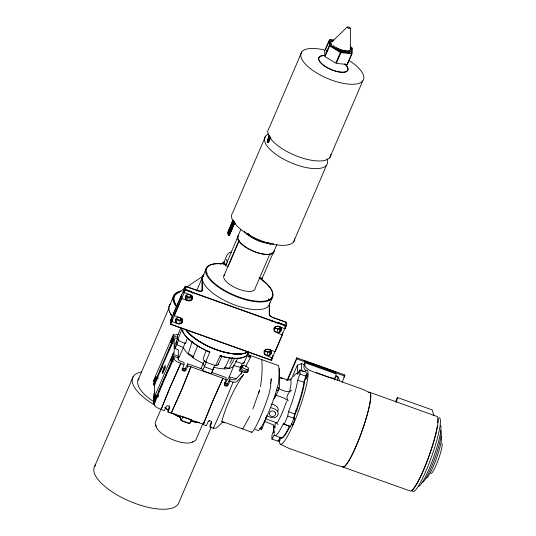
<?xml version="1.0" encoding="UTF-8"?>
<svg xmlns="http://www.w3.org/2000/svg" width="536" height="536" viewBox="0 0 536 536"><rect width="100%" height="100%" fill="white"/><g stroke="black" fill="none" stroke-linecap="round" stroke-linejoin="round"><path stroke-width="0.8" d="M305.835 370.497A8.141 3.384 23.6 0 1 303.972 367.408L304.073 364.513L301.466 363.582L301.446 370.765L303.791 371.602M350.323 49.131L350.531 28.22L348.882 27.014L347.221 27.035L331.864 41.882L332.923 41.212M222.681 421.812A364.782 140.05 23.2 0 1 216.665 427.802A4.951 1.903 23.2 0 1 214.233 428.103A1.829 0.704 23.2 0 0 213.288 428.264L210.099 427.125L211.821 422.147L211.144 421.182L209.971 420.76L208.759 421.048L207.961 421.933L206.313 425.772L203.178 424.646L212.618 401.477L222.949 378.248L190.917 366.792L181.47 390.342L171.145 413.196L168.002 412.07L169.651 408.238L169.724 407.092L169.048 406.127L167.875 405.712L166.663 406L164.217 410.717L158.958 408.459A4.951 1.903 23.2 0 1 154.355 404.767L154.361 403.829L153.497 403.521L153.51 402.134L155.869 395.561L158.066 396.352M154.951 400.975L153.517 400.459L153.524 399.079L173.296 353.057L174.153 353.365L174.227 339.208L173.369 338.899L173.376 337.513L177.684 339.054M154.395 397.719L154.462 385.23L153.597 384.922L153.604 383.535L155.963 376.962L158.167 377.746M168.002 412.07L168.016 409.852L169.664 405.98M170.636 320.729L170.616 324.267L271.223 360.239M161.081 409.598L170.522 386.242L180.853 363.194L178.729 362.437A4.951 1.903 23.2 0 1 174.126 358.745L174.133 357.807L173.269 357.499L173.275 356.112L178.307 357.914L178.3 359.308A2.734 1.052 23.2 0 0 180.84 361.344L183.995 362.47L183.989 364.694L182.267 369.673L182.944 370.644L184.116 371.059L185.329 370.771L186.126 369.887L187.774 366.048L187.788 363.83L202.092 368.942L202.668 370.624L211.191 373.672L211.787 372.413L226.091 377.525L226.085 379.749L224.363 384.727L225.04 385.692L226.205 386.114L227.425 385.826L228.222 384.935L229.87 381.103L229.884 378.878L230.949 379.26A4.992 1.916 23.2 0 0 235.351 379.448A362.115 139.025 23.2 0 0 240.945 373.605L242.151 371.917L239.163 370.845L242.453 363.234M173.128 361.8L170.93 361.009L170.93 360.493L173.282 354.443L173.296 353.057M173.229 343.201L171.024 342.41L171.024 341.894L173.383 335.838L173.389 334.451L174.234 334.752A2.285 0.878 23.2 0 0 176.257 334.826A4.951 1.903 23.2 0 1 178.166 334.417M171.145 413.196L181.47 390.154L190.917 366.792M171.661 317.781L170.508 320.468L170.488 323.999C172.418 322.27 171.52 311.979 171.855 321.486L178.877 324.072L181.101 323.59L182.562 321.995L182.675 319.918L181.409 318.19L174.113 315.563L174.133 312.026L181.543 294.767L181.738 298.472L188.766 301.065L190.984 300.582L192.444 298.981L192.565 296.904L191.292 295.175L183.995 292.549L184.016 289.018L185.168 286.331L185.155 289.869L183.995 292.549M174.321 315.731L174.133 312.026M177.684 357.787L178.314 356.239L178.347 349.914L175.024 348.467L175.044 344.702L177.644 338.752M175.674 321.459L175.821 319.49L177.181 317.955L179.259 317.399L178.743 317.312A3.839 3.504 0.3 0 0 175.614 319.51A3.839 3.504 0.3 0 0 176.27 323.061L176.786 323.154L175.674 321.459L175.687 319.342M176.786 323.154L176.806 319.617L176.063 318.491M176.766 340.916L176.746 344.641L175.024 348.467M180.049 323.69L180.069 320.153L181.831 319.128L181.811 322.659L180.049 323.69L176.786 323.248M170.522 386.429L180.853 363.194M174.113 315.563L181.53 298.304L181.543 294.767M182.267 369.673L182.274 368.165M181.811 322.659L182.582 319.469M182.944 370.644L182.957 368.373L184.123 368.788L185.342 368.507L187.788 363.83M184.21 292.723L184.216 290.485M184.116 371.059L184.123 368.788M185.556 298.452L185.711 296.482L187.064 294.947L189.141 294.391L188.625 294.298A3.839 3.504 0.3 0 0 185.496 296.502A3.839 3.504 0.3 0 0 186.16 300.053L186.669 300.14L185.556 298.452L185.57 296.328M185.329 370.771L185.342 368.507M186.669 300.14L186.689 296.609L185.945 295.477M192.471 296.455L191.7 299.651L189.932 300.676L187.841 300.562L187.861 297.024L186.689 296.515L188.786 297.339M189.932 300.676L189.952 297.145L191.714 296.113L191.7 299.651M203.178 424.646L212.618 401.297L222.949 378.248M210.099 427.125L210.112 424.901L211.486 421.678M224.363 384.727L224.37 382.463L225.053 383.421L226.219 383.843L227.438 383.562L229.884 378.878M225.04 385.692L225.053 383.421M226.205 386.114L226.219 383.843M227.425 385.826L227.438 383.562M272.683 355.321C274.177 360.56 266.499 354.986 264.737 353.968L264.215 350.705M264.737 353.968L264.757 350.437L267.551 351.971L265.394 351.281L264.55 350.129M267.531 355.603L269.608 355.046L270.961 353.512L271.109 351.542L269.997 349.847L270.512 350.122A3.839 3.504 0.3 0 1 271.169 353.68A3.839 3.504 0.3 0 1 268.04 355.877L267.531 355.603L267.544 352.065L269.621 351.516L270.526 350.49M269.293 304.488L269.24 314.217A4.744 1.822 23.2 0 0 273.655 317.748L286.07 322.19L286.05 325.727L185.443 289.748L185.463 286.217L197.878 290.659A4.744 1.822 23.2 0 0 202.313 290.284L202.374 278.934A35.939 13.795 23.2 0 1 203.358 275.745M269.427 303.135L269.374 314.485A4.522 1.735 23.2 0 0 273.568 317.848L285.99 322.29M269.608 355.046L269.621 351.516M270.961 353.512L270.975 350.685M271.531 358.008L271.518 360.125L272.67 357.438M282.566 333.017C283.557 337.044 276.074 331.844 274.62 330.96L274.097 327.697M274.043 431.319L274.03 433.323L273.548 425.839L273.903 427.963L273.3 426.053A24.79 3.672 -70.3 0 0 274.191 426.408M274.62 330.96L274.64 327.422L277.434 328.963L276 328.501M277.413 332.588L279.49 332.039L280.844 330.498L280.991 328.535L279.886 326.839L280.395 327.114A3.839 3.504 0.3 0 1 281.052 330.665A3.839 3.504 0.3 0 1 277.923 332.869L277.413 332.588L277.434 329.057L279.511 328.501L280.408 327.476M279.49 332.039L279.511 328.501M280.844 330.498L280.857 327.67M282.345 334.451L282.351 332.957M284.83 326.464L284.837 324.977M277.413 332.682L275.263 331.992L273.99 330.263L274.11 328.186L275.571 326.585L277.789 326.102L284.817 328.695L285.031 327.262M286.197 322.458L286.177 325.995L285.025 328.675M287.537 380.393L296.763 358.912L296.77 357.8L344.762 374.959L344.755 376.071L342.115 382.208M304.857 362.691L304.843 365.391A8.134 3.122 23.2 0 0 312.401 371.448L328.401 377.17A8.134 3.122 23.2 0 0 335.992 376.527L336.005 373.833L304.857 362.691L304.073 364.513M347.435 62.792L347.422 64.36L352.038 53.62L352.065 48.146L351.408 49.681M279.685 438.22L279.671 441.048L280.395 437.798M337.573 380.486L337.827 376.587L335.871 375.89M273.4 252.208L261.87 279.055A19.665 7.551 23.2 0 0 261.595 277.869M251.806 432.311L221.83 421.323C226.4 404.794 233.937 388.774 243.525 374.53A364.782 140.05 23.2 0 1 236.436 381.779A4.951 1.903 23.2 0 1 234.004 382.081A1.829 0.704 23.2 0 0 233.06 382.242L229.87 381.103M396.64 401.96L397.39 397.491L432.157 409.919L433.852 415.5M260.436 386.784C261.856 377.9 262.566 368.828 261.803 359.844A8.141 1.206 -70.3 0 0 261.36 359.462L247.531 354.477M275.042 396.272A23.731 3.518 -70.3 0 1 274.177 398.838L278.345 390.69L279.584 386.027L279.336 368.587M284.093 424.499A38.652 5.729 -70.3 0 0 287.718 416.063L288.562 411.548A32.877 4.871 -70.3 0 0 297.654 380.285L299.946 374.034A38.652 5.729 -70.3 0 0 299.966 369.94L306.156 372.152A38.652 5.729 -70.3 0 1 306.13 376.245L303.986 382.108A33.225 4.925 -70.3 0 1 294.693 414.04L293.902 418.274A38.652 5.729 -70.3 0 1 290.278 426.71L283.276 423.855A32.877 4.871 -70.3 0 1 274.285 434.696L272.007 439.071L278.197 441.282L280.328 437.182A33.225 4.925 -70.3 0 0 289.514 426.107L290.278 426.71M277.936 411.413C279.531 407.26 274.981 404.606 271.511 404.03M181.871 329.633L182.22 330.417A35.617 13.675 23.2 0 0 209.187 352.031L209.864 352.065A36.066 13.849 23.2 0 1 181.871 329.633L177.771 339.623A8.134 3.122 23.2 0 0 183.413 342.759L185.597 343.543L187.573 337.492M234.487 222.541L233.656 223.231L228.403 235.311L228.705 235.612L229.2 235.693L228.483 234.969L233.428 223.465M228.403 235.311L229.281 235.351L228.483 234.969M235.498 223.425L234.668 223.686L235.478 223.324M228.296 232.684L227.887 232.276L228.383 232.349M228.323 232.865L233.562 220.41M237.897 358.021L235.961 361.552L238.138 362.329A8.134 3.122 23.2 0 0 243.8 363.234L248.255 353.371A36.066 13.849 23.2 0 1 220.129 355.737L220.49 356.072A35.617 13.675 23.2 0 0 245.207 356.386M244.697 372.52L245.106 371.086L247.357 371.314L248.248 370.55L247.364 369.157L247.123 369.934L247.86 371.515L246.908 372.527L244.697 372.52L242.393 371.575L240.765 370.182L240.229 368.788L241.615 367.723L243.043 367.803M258.58 393.431L259.645 389.92L252.885 408.981M184.806 343.114L183.386 347.536L178.093 359.488M192.263 341.318L188.19 353.854A3.993 1.534 23.2 0 1 191.895 355.596A3.993 1.534 23.2 0 1 192.819 357.566L197.717 345.687M239.23 240.51L228.122 266.472L225.596 265.568L225.288 265.97A19.665 7.551 23.2 0 1 226.621 263.779M274.03 429.51L272.027 434.977A38.652 5.729 -70.3 0 0 272.007 439.071M249.032 356.969L249.649 355.234L250.721 355.884L250.446 357.599L250.185 357.063L249.032 356.969A4.992 1.916 23.2 0 0 247.505 355.837M246.908 372.527L247.357 371.314M235.612 223.144L235.358 223.726L235.559 223.284M154.75 392.024L153.698 394.61L153.678 398.322L154.623 396.024M180.826 327.71L177.791 335.161A35.865 13.769 23.2 0 0 177.771 339.623M211.191 373.672L215.016 364.869M211.814 372.54L213.971 367.254A27.698 10.633 23.2 0 0 233.87 365.579L240.543 367.448M224.939 383.608L229.194 377.029L233.87 365.579M233.06 382.242L223.633 405.417L213.288 428.264M247.86 371.515L248.248 370.55M178.796 339.656L176.746 344.641L183.413 347.536A27.698 10.633 23.2 0 0 203.218 363.408L204.384 366.778L202.668 370.624M154.462 385.23L163.902 362.256L174.227 339.208M154.361 403.829L163.802 380.855L174.133 357.807M172.076 360.922L158.602 391.655M161.081 409.216L170.522 386.242M160.237 370.369L161.497 367.314M181.315 420.472L182.903 416.646L191.426 419.695L189.717 423.474L181.315 420.472L180.156 417.102L180.786 415.568M206.427 361.8L204.363 366.771L212.792 369.786L213.971 367.254M259.377 428.532L261.481 429.289L262.365 427.882L266.553 416.573A23.731 3.518 -70.3 0 1 265.695 418.033M218.306 363.998A8.134 3.122 23.2 0 1 215.767 365.592A35.865 13.769 23.2 0 1 205.67 361.981L209.864 352.065M173.369 338.899L153.597 384.922M173.269 357.499L153.497 403.521M206.186 350.497L203.157 358.577A8.134 3.122 23.2 0 0 205.67 361.981M94.772 466.086L133.156 376.728M168.88 307.121L173.001 297.534M137.993 380.225L168.967 308.126M172.592 299.691L173.912 296.622M170.716 320.448L185.382 286.318L197.797 290.753A4.522 1.735 23.2 0 0 202.018 290.398L202.079 279.055A36.167 13.882 23.2 0 1 204.008 274.8M173.376 337.513L171.024 342.41M196.558 291.015L203.077 275.839M206.695 267.484L203.405 275.156A36.167 13.882 23.2 0 0 231.284 303.597A36.167 13.882 23.2 0 0 269.662 302.934M265.575 136.211L232.624 212.913A33.902 13.018 23.2 0 0 258.908 239.793A33.902 13.018 23.2 0 0 294.673 238.721M301.815 51.838L268.871 128.54A33.902 13.018 23.2 0 0 295.155 155.42A33.902 13.018 23.2 0 0 330.92 154.348M153.517 400.459L155.869 395.561M173.275 356.112L170.93 361.009M228.55 230.989L233.039 220.088M227.854 232.39L232.832 220.752M267.397 140.345L269.407 135.615M228.095 232.256L233.039 220.752M267.839 139.715L269.487 135.876M228.014 232.55L233.287 220.276M267.558 140.506L269.3 136.379M233.951 221.375L228.611 233.743L228.088 233.622L233.294 220.738M267.062 142.047L269.534 136.365M227.88 233.462L233.287 221.006M267.417 141.417L269.548 136.533M267.833 140.64L269.481 136.807M228.088 233.622L233.488 221.113M267.625 141.578L269.735 136.74M228.946 231.807L230.299 228.584M230.54 228.135L231.947 224.745M232.189 224.296L233.562 221.067M268.094 140.687L269.474 137.464M228.932 234.735L228.148 234.333L233.756 221.261M267.685 142.288L270.003 136.888M228.202 234.48L233.234 222.768M267.739 142.435L269.474 138.395L270.546 137.631M268.476 140.935L270.224 136.908M228.885 233.388L233.669 222.333M228.423 234.641L233.555 222.795M267.966 142.596L269.896 138.161M268.255 142.697L270.144 138.342M228.47 235.458L233.468 223.733M228.872 234.942L233.877 223.224L234.647 222.581L233.797 223.177M268.469 142.69L270.164 138.744M228.705 235.612L233.649 224.108M229.153 235.076L233.763 224.336M228.993 235.706L233.93 224.202M229.281 235.351L234.259 223.733M229.2 235.693L234.185 223.847M224.725 264.57A7.685 2.948 23.2 0 1 223.773 262.64C225.911 258.915 226.366 252.443 231.666 251.86M161.008 409.068L155.36 422.288L155.145 423.266L156.144 426.448M237.91 236.249L240.838 229.442M225.596 265.568L236.818 239.13A19.665 7.551 23.2 0 1 238.151 236.932M223.948 275.638L238.748 241.187M325.372 49.861L329.653 39.885L333.787 40.314M270.044 253.662L255.243 288.113A16.951 6.506 23.2 0 1 236.523 288.288A16.951 6.506 23.2 0 1 224.751 274.68M276.877 244.537L274.278 250.587A19.665 7.551 23.2 0 1 252.912 250.942A19.665 7.551 23.2 0 1 238.661 235.217M202.923 423.561L196.002 439.667L195.439 440.498L192.491 441.999M211.365 426.937L178.883 502.547A45.882 17.614 23.2 0 1 127.414 500.235A45.882 17.614 23.2 0 1 95.689 464.859M293.581 241.944L326.525 165.242M329.821 157.571L362.772 80.869M269.4 304.334L272.697 296.663M271.94 321.64L272.596 320.126M264.208 352.118L264.972 350.343L266.734 349.318L268.831 349.432L275.142 351.69L282.559 334.43M274.09 329.111L274.854 327.335L276.623 326.303L279.886 326.933M287.216 380.044L296.77 357.8M291.51 378.778L297.333 365.23L301.466 363.582M297.085 373.766L297.735 372.245L297.333 365.23M335.992 376.527L335.127 378.543A8.141 3.384 23.6 0 1 334.049 379.977M343.77 377.257L344.762 374.959M395.447 402.027L397.39 397.491M173.389 334.451L153.618 380.473L153.611 381.86L155.963 376.962M242.299 367.482L243.29 365.197M215.767 365.592L220.129 355.737M200.893 368.634L204.424 360.688M168.599 350.691L172.264 342.484M162.441 373.646L165.195 367.555M218.005 364.822L222.025 355.978M241.12 374.182L242.151 371.917M250.734 356.875L245.555 366.738M229.957 363.334L232.604 357.686M350.531 28.22L350.33 28.649L348.3 28.247L347.221 27.035M249.843 416.07L243.11 428.418M229.683 357.974L224.396 368.855A3.993 1.534 23.2 0 1 225.334 367.549A3.993 1.534 23.2 0 1 229.046 368.467L234.708 358.242M299.966 369.94L297.688 374.316A32.877 4.871 -70.3 0 0 293.507 376.54M233.153 221.187L233.455 220.691M269.333 138.456L270.606 137.397M269.387 138.596L269.642 138.08M233.093 222.829L234.5 221.703M233.147 222.969L233.401 222.453M233.368 223.13L233.81 222.273M233.89 365.592L236.148 361.472M333.432 45.748C337.834 49.252 343.857 52.414 349.586 50.773L350.403 49.379M248.255 353.371L247.585 353.793A35.617 13.675 23.2 0 1 246.386 355.462M305.909 375.837L307.53 373.404L307.517 376.238L304.676 380.486A32.998 4.891 -70.3 0 1 293.902 417.504L294.773 420.03L292.267 425.859L291.396 423.333M223.773 262.64L224.745 261.407L220.651 264.161M191.975 295.798L191.004 296.857L189.523 297.179M182.093 318.806L181.121 319.871L179.64 320.193M333.285 40.615A11.109 4.261 23.2 0 0 331.905 40.95L330.538 42.404L331.215 44.662A11.109 4.261 23.2 0 0 342.37 51.51L346.658 52.294L349.794 51.925A11.109 4.261 23.2 0 0 350.49 48.207M331.905 40.95L330.538 42.404L331.215 44.662M290.532 379.582L291.323 378.791L289.782 379.85L286.358 380.098M233.575 223.278L234.554 222.494M233.488 223.619L234.567 222.875M233.709 223.519L234.741 222.835M233.636 223.814L234.48 223.217M234.272 223.505L234.815 223.13M233.89 223.988L234.815 223.331M234.132 224.068L234.735 223.673M269.742 138.516L270.6 137.94M270.01 138.656L270.995 138.054L270.218 138.663M233.301 222.688L234.306 222.005M233.502 222.889L234.353 222.313M184.404 288.636L178.24 292.803A39.557 15.189 23.2 0 0 177.068 306.532M186.461 287.249L203.586 275.671M228.148 234.333L228.557 234.319M275.591 322.866L277.809 322.384L279.906 323.208L277.34 322.806M297.735 372.245L299.604 371.877M242.56 367.066L240.892 367.348L240.885 368.493L242.547 369.967L245.106 371.086M349.794 51.925L346.658 52.294L342.37 51.51M184.016 289.018L188.645 290.579M349.586 50.773L347.288 51.349L346.048 50.866L343.904 51L336.32 47.938M187.861 297.024L189.952 297.145M180.069 320.153L176.806 319.53L178.897 320.354M333.834 40.133L329.921 39.731L329.895 45.312L340.822 52.019L351.784 53.144L351.81 47.557L350.443 46.719M277.434 329.057L277.943 329.144A3.839 3.504 0.3 0 0 280.77 327.503M267.544 352.065L268.06 352.159M222.286 422.361L224.591 422.81M346.048 50.866L340.025 49.794L337.559 48.133M229.194 377.029L236.054 378.53M276.938 422.864L275.852 422.609L275.149 423.983L274.975 428.19L273.682 425.048L264.871 421.497M234.728 223.472L235.371 223.626M189.141 294.485L191.935 296.019L192.464 297.869M186.669 300.234L187.841 300.562M179.259 317.493L182.046 319.034L182.575 320.883M156.666 395.441L158.147 395.856M297.654 380.285L303.986 382.108M304.763 378.074L306.337 378.557M221.83 421.323L222.527 421.544M189.161 290.76L191.312 291.457L192.585 293.185M267.531 355.696L265.374 355L264.107 353.271L264.221 351.194L265.682 349.599L267.906 349.117L269.997 349.941M271.826 252.905L273.092 253.354M259.692 277.762L262.218 278.666M280.415 323.396L284.134 324.722M303.892 360.621L335.931 372.071M296.763 358.912L344.755 376.071M261.36 359.462L278.204 365.478A8.134 1.206 -70.3 0 1 278.64 365.867A180.82 26.787 -70.3 0 1 278.653 381.391A14.465 2.144 -70.3 0 1 276.81 389.565A36.167 5.36 -70.3 0 1 259.685 429.43A14.465 2.144 -70.3 0 1 258.178 430.508L255.23 429.457M299.946 374.034L306.13 376.245M173.383 335.838L177.697 337.379M279.397 377.036L287.577 379.957M280.415 377.974L282.64 378.771M240.289 366.49L242.52 367.287M171.024 341.894L172.492 342.417M171.292 342.203L172.753 342.725M277.132 387.206L279.236 387.957M278.124 388.654L286.298 391.582L288.897 391.501L291.262 390.275L289.072 392.426L287.41 395.226L286.881 398.02L288.18 400.854L284.375 398.194L275.45 395.005M276.241 389.933L278.345 390.69M173.282 354.443L178.314 356.239M171.198 359.448L172.666 359.971M180.846 363.576L183.989 364.694M187.774 366.048L190.91 367.173M222.943 378.624L226.085 379.749M170.93 360.493L173.128 361.284M171.192 360.802L172.659 361.324M295.772 410.127L297.326 410.683M270.767 407.615L275.102 409.162L277.474 410.945L278.251 413.651L277.132 416.264L274.546 417.772L271.477 417.604L266.425 415.795M287.718 416.057L293.902 418.274M155.695 377.17L157.162 377.692M155.963 377.478L158.16 378.269M155.688 378.523L157.155 379.046M265.286 418.67L274.211 421.865L276.509 422.931L278.017 424.519M153.604 383.535L155.045 384.051M260.965 427.38L262.365 427.882M155.862 396.084L158.066 396.868M155.594 397.129L157.055 397.652M153.51 402.134L154.944 402.65M203.311 422.469L204.819 423.011M171.145 412.814L203.178 424.271M316.207 372.587L363.006 389.431L369.09 392.359A39.557 5.863 -70.3 0 1 362.912 428.458A39.557 5.863 -70.3 0 1 343.482 466.93L336.936 465.342L288.683 448.223L280.395 444.23M369.853 392.332L436.445 416.298A39.724 5.883 -70.3 0 1 430.314 452.471A39.724 5.883 -70.3 0 1 410.75 491.17L342.718 466.95A39.724 5.883 -70.3 0 0 362.939 428.458A39.724 5.883 -70.3 0 0 368.252 392.62M283.276 423.855L289.514 426.107M228.731 231.592L228.162 231.599L228.571 231.9M288.562 411.548L294.693 414.04M275.156 435.507L281.206 438.046M156.586 395.072L158.582 395.937M186.18 296.334L186.689 296.609M176.29 319.342L176.806 319.617M350.41 46.967L351.75 47.791M246.084 369.204L247.123 369.934M190.334 291.276L191.948 292.489M248.918 355.73L250.292 357.077M261.146 428.947L261.481 429.289M241.897 428.465L242.332 428.927M274.432 327.121L275.283 328.273M337.827 376.587L339.636 380.359M226.333 259.357L227.351 262.158M344.889 63.978A15.712 6.03 23.2 0 1 342.303 72.179A15.712 6.03 23.2 0 1 321.727 63.637A15.712 6.03 23.2 0 1 324.575 55.55M344.929 64.079A15.819 6.077 23.2 0 1 342.323 72.333A15.819 6.077 23.2 0 1 321.6 63.73A15.819 6.077 23.2 0 1 324.474 55.59M268.931 242.996A16.951 6.506 23.2 0 1 247.257 233.401M247.418 234.487A16.951 6.506 23.2 0 1 249.609 234.721M259.411 277.802A35.711 13.708 23.2 0 1 262.265 301.312A35.711 13.708 23.2 0 1 211.713 280.69A35.711 13.708 23.2 0 1 226.138 264.228M259.002 277.789A36.167 13.882 23.2 0 1 263.873 301.808A36.167 13.882 23.2 0 1 213.335 283.088A36.167 13.882 23.2 0 1 221.314 263.833M223.505 264.054A36.167 13.882 23.2 0 1 225.803 264.375M268.958 299.209A36.167 13.882 23.2 0 1 269.42 300.602M175.996 306.224A40.682 15.618 23.2 0 1 180.86 291.082M172.8 317.024A40.682 15.618 23.2 0 1 170.428 303.838M172.438 316.803A40.006 15.356 23.2 0 1 170.415 313.533M169.845 312.22A40.006 15.356 23.2 0 1 169.456 310.954M273.615 243.786A19.665 7.551 23.2 0 1 244.389 231.545M246.359 233.709A19.665 7.551 23.2 0 1 248.65 233.998M269.327 243.257A19.665 7.551 23.2 0 1 270.445 244.235M274.164 250.634A19.571 7.517 23.2 0 1 254.386 251.605A19.571 7.517 23.2 0 1 237.964 236.363M246.366 233.837A19.571 7.517 23.2 0 1 248.65 234.118M267.987 242.359A19.571 7.517 23.2 0 1 270.345 244.309M268.348 298.981A35.939 13.795 23.2 0 1 268.965 300.602M205.971 273.514A36.167 13.882 23.2 0 1 207.332 272.965M268.469 299.222A36.167 13.882 23.2 0 1 269.085 300.857M348.849 60.354A33.902 13.018 23.2 0 1 354.175 84.232A33.902 13.018 23.2 0 1 304.783 63.402A33.902 13.018 23.2 0 1 324.193 49.955M326.384 50.518A33.902 13.018 23.2 0 1 327.871 50.94M326.947 158.864A33.902 13.018 23.2 0 1 291.041 162.743A33.902 13.018 23.2 0 1 268.744 133.973M248.369 351.462A36.167 13.882 23.2 0 1 217.067 349.867A36.167 13.882 23.2 0 1 185.59 329.191M248.235 351.509A36.053 13.842 23.2 0 1 246.862 352.393M245.193 353.09A36.053 13.842 23.2 0 1 213.797 348.708A36.053 13.842 23.2 0 1 185.758 329.466M269.956 351.455A3.839 3.504 0.3 0 1 268.73 352.031M176.525 306.25A40.006 15.356 23.2 0 1 180.927 291.53M155.045 405.31A45.882 17.614 23.2 0 1 141.343 371.964M154.147 401.94A40.006 15.356 23.2 0 1 139.012 378.416M248.322 351.556A36.153 13.882 23.2 0 1 217.026 349.961A36.153 13.882 23.2 0 1 185.556 329.285M183.238 331.141A8.335 3.203 23.2 0 1 182.22 330.417M221.636 355.783A8.335 3.203 23.2 0 1 220.49 356.072M209.187 352.031A8.335 3.203 23.2 0 1 208.042 350.926M437.791 418.851A39.101 5.796 -70.3 0 1 437.778 422.723M437.456 425.356A39.101 5.796 -70.3 0 1 434.475 438.743M434.254 439.56A39.101 5.796 -70.3 0 1 418.502 480.537M418.107 481.288A39.101 5.796 -70.3 0 1 411.548 490.366M438.823 417.779A39.101 5.796 -70.3 0 1 431.138 457.912A39.101 5.796 -70.3 0 1 412.305 490.688M304.75 371.381A39.296 5.822 -70.3 0 1 297.895 412.921A39.296 5.822 -70.3 0 1 279.517 438.776M278.197 441.282A38.652 5.729 -70.3 0 1 278.097 440.163M244.148 361.867A35.865 13.769 23.2 0 1 243.8 363.234M236.356 361.05A28.241 10.841 23.2 0 1 235.961 361.552M185.597 343.543A28.241 10.841 23.2 0 1 185.208 342.759M290.05 426.221A32.998 4.891 -70.3 0 1 281.326 437.805M440.585 425.544A32.549 4.824 -70.3 0 1 433.584 457.489A32.549 4.824 -70.3 0 1 418.804 486.293M270.975 380.928A14.465 2.144 -70.3 0 0 271.283 378.758A180.82 26.787 -70.3 0 1 270.365 387.628A14.465 2.144 -70.3 0 1 268.054 396.814A36.167 5.36 -70.3 0 1 253.642 430.368A14.465 2.144 -70.3 0 1 251.364 431.855M270.7 382.255A14.465 2.144 -70.3 0 1 270.345 383.716M440.384 430.442A27.577 4.087 -70.3 0 1 435.333 457.041A27.577 4.087 -70.3 0 1 422.046 482.433M289.889 379.783A24.79 3.672 -70.3 0 1 289.835 389.98M286.512 401.41A24.79 3.672 -70.3 0 1 277.474 422.442M441.168 436.076A22.599 3.35 -70.3 0 1 437.014 456.773A22.599 3.35 -70.3 0 1 426.629 478.172M441.979 443.131A16.274 2.412 -70.3 0 1 438.374 459.499A16.274 2.412 -70.3 0 1 430.944 473.59M209.496 420.686A27.698 10.633 23.2 0 1 208.229 421.423M199.439 422.448A27.698 10.633 23.2 0 1 190.903 420.948L189.65 423.567A33.788 12.971 23.2 0 1 181.054 420.499L179.962 417.323A27.349 10.499 23.2 0 1 171.111 412.479M180.156 417.102A27.698 10.633 23.2 0 1 173.222 413.49M168.498 410.335A27.698 10.633 23.2 0 1 164.887 407.306M153.986 397.652A33.788 12.971 23.2 0 1 153.993 396.385M199.352 422.663A27.349 10.499 23.2 0 1 190.776 421.189M167.373 409.779A27.349 10.499 23.2 0 1 165.001 407.708M193.603 441.289A20.797 7.986 23.2 0 1 172.13 439.426A20.797 7.986 23.2 0 1 155.835 425.135M160.237 370.832L160.231 371.917L162.616 366.832L162.629 364.795L160.237 370.832M162.522 371.924L162.515 372.962L164.766 368.48L165.343 365.358L163.875 367.462L162.522 371.924M324.722 50.759L324.695 56.233L329.305 45.493L329.332 40.019L324.722 50.759M275.444 412.814L275.39 414.79L273.956 416.264L271.819 416.559L269.97 415.534L269.28 413.665L270.07 411.822L271.966 410.884L274.09 411.273L275.444 412.814M185.362 290.036L170.696 324.166L271.31 360.145L285.969 326.009L185.362 290.036M329.62 45.848L325.01 56.588L335.724 63.161L340.34 52.421L329.62 45.848M340.976 52.649L336.36 63.389L347.107 64.487L351.717 53.747L340.976 52.649M242.098 365.572L241.669 366.483L242.888 367.857L245.186 369.049L247.485 369.505L248.717 369.002L248.295 367.79L246.426 366.423L243.981 365.545L242.098 365.572"/></g></svg>
